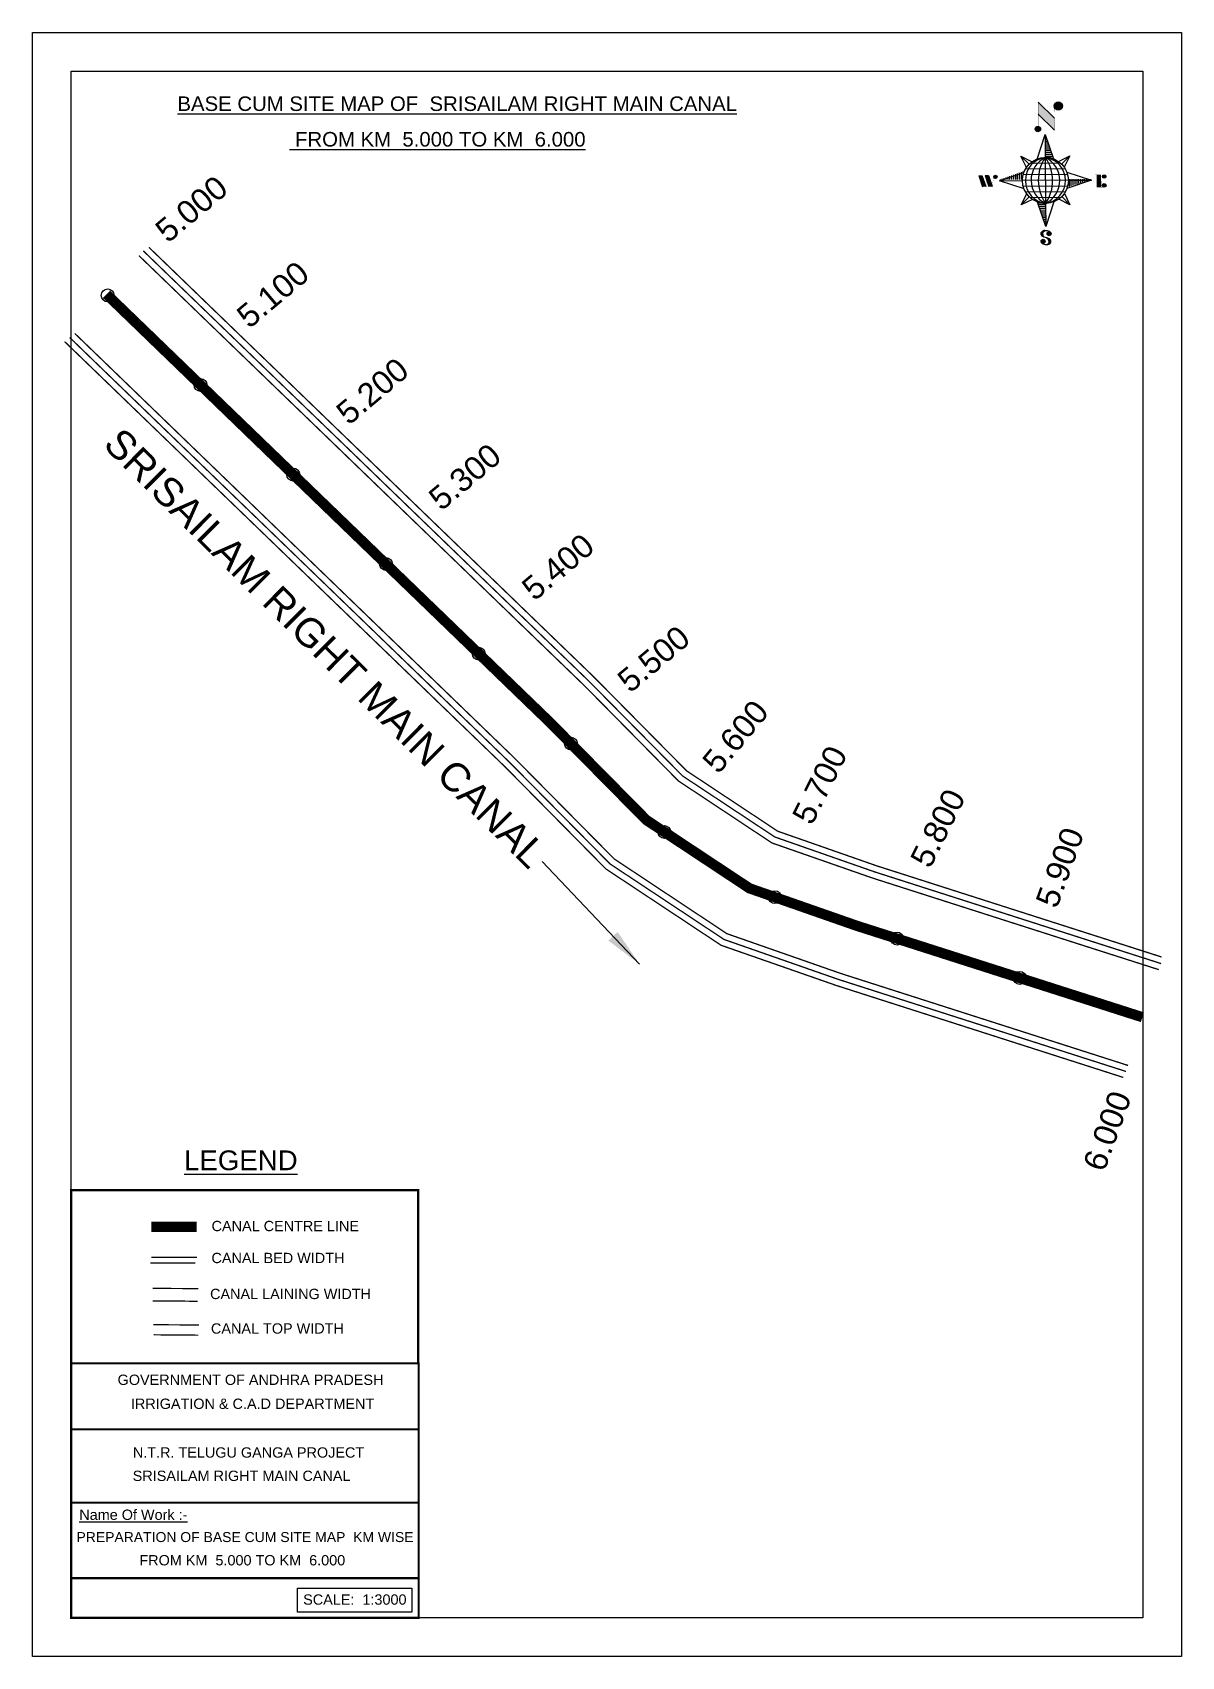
# Model space of a CAD drawing. Header units: inches. Extents: x 273256 to 274147, y 1754546 to 1755806.
import ezdxf

# ---------------------------------------------------------------- set-up
doc = ezdxf.new("R2010")
doc.units = ezdxf.units.IN
doc.header["$MEASUREMENT"] = 0
doc.header["$PDMODE"] = 32
doc.header["$PDSIZE"] = 10
for name, color, linetype in [('AQUADUCT', 1, 'Continuous'), ('bed with', 5, 'Continuous'), ('bord', 1, 'Continuous'), ('CHAINAGE', 7, 'Continuous'), ('FRAME 025', 7, 'Continuous'), ('lining', 4, 'Continuous'), ('TEXT', 7, 'Continuous'), ('top of bund', 1, 'Continuous'), ('V', 6, 'Continuous')]:
    doc.layers.add(name, color=color, linetype=linetype)
doc.styles.get("Standard").update_dxf_attribs({"font": 'arial.ttf'})
doc.dimstyles.get("Standard").update_dxf_attribs({"dimtxt": 0.18, "dimasz": 0.18, "dimexe": 0.18, "dimexo": 0.0625, "dimgap": 0.09, "dimtad": 0, "dimtih": 1, "dimtoh": 1, "dimdec": 4, "dimzin": 0, "dimdsep": 46, "dimtxsty": 'Standard', "dimcen": 0.09, "dimadec": 0, "dimazin": 0, "dimtfac": 1, "dimtdec": 4, "dimtofl": 0, "dimtmove": 0, "dimatfit": 3, "dimfxl": 0, "dimtolj": 1, "dimtzin": 0, "dimarcsym": 0})
pattern_1 = [(267.297113149, (-8720374.938, 50637915.138), (10.5367255337, -0.497431438), [])]
pattern_2 = [(357.297113149, (-8720374.938, 50637915.138), (0.497431438, 10.5367255337), [])]

# ---------------------------------------------------------------- blocks, each defined once
blk = doc.blocks.new('*X5')
at = {"color": 0, "linetype": 'Continuous'}
for p, q in [((6321.6, 240.5), (6322.3, 241.2)), ((6321.6, 240.3), (6322.3, 241)), ((6321.6, 240.1), (6322.3, 240.8)), ((6321.6, 239.9), (6322.4, 240.7)), ((6321.6, 239.8), (6322.4, 240.6)), ((6321.6, 239.6), (6322.5, 240.5)), ((6321.6, 239.4), (6322.5, 240.3)), ((6321.6, 239.2), (6322.6, 240.2)), ((6321.7, 239.1), (6322.6, 240.1)), ((6321.8, 240.8), (6322.4, 241.4)), ((6321.8, 239), (6322.7, 240)), ((6321.8, 239), (6322.8, 239.9)), ((6321.9, 238.9), (6322.9, 239.8)), ((6322, 238.8), (6323, 239.7)), ((6322.1, 241.3), (6322.4, 241.6)), ((6322.1, 238.7), (6323.1, 239.6)), ((6322.2, 238.6), (6323.1, 239.6)), ((6322.3, 238.5), (6323.2, 239.5)), ((6322.4, 238.5), (6323.3, 239.4)), ((6322.5, 238.4), (6323.4, 239.3)), ((6322.7, 238.4), (6323.6, 239.3)), ((6322.8, 238.3), (6323.7, 239.2)), ((6322.9, 238.3), (6323.8, 239.1)), ((6323.1, 238.2), (6323.9, 239.1)), ((6323.2, 238.2), (6324, 239)), ((6323.3, 238.2), (6324.2, 239)), ((6323.5, 238.1), (6324.3, 238.9)), ((6323.7, 238.1), (6324.4, 238.9)), ((6323.8, 238.1), (6324.6, 238.8)), ((6324.1, 238.2), (6324.7, 238.8)), ((6324.3, 238.3), (6324.9, 238.8)), ((6324.6, 238.3), (6325.1, 238.8)), ((6324.8, 238.4), (6325.2, 238.8)), ((6325.1, 238.5), (6325.4, 238.8)), ((6325.4, 238.6), (6325.6, 238.8))]:
    blk.add_line(p, q, dxfattribs=at)
blk = doc.blocks.new('*X4')
at = {"color": 0, "linetype": 'Continuous'}
for p, q in [((6324.4, 240.3), (6324.5, 240.4)), ((6324.6, 240.3), (6324.8, 240.5)), ((6324.7, 240.2), (6325, 240.5)), ((6324.8, 240.2), (6325.2, 240.6)), ((6325, 240.1), (6325.5, 240.6)), ((6325.1, 240.1), (6325.6, 240.6)), ((6325.2, 240), (6325.8, 240.6)), ((6325.3, 240), (6326, 240.6)), ((6325.4, 239.9), (6326.1, 240.6)), ((6325.5, 239.8), (6326.2, 240.5)), ((6325.6, 239.8), (6326.3, 240.5)), ((6325.7, 239.7), (6326.5, 240.4)), ((6325.9, 239.6), (6326.6, 240.3)), ((6326, 239.5), (6326.7, 240.3)), ((6326, 239.4), (6326.8, 240.2)), ((6326.1, 239.3), (6327, 240.2)), ((6326.2, 239.3), (6327.1, 240.1)), ((6326.3, 239.2), (6327.1, 240)), ((6326.4, 239.1), (6327.2, 239.9)), ((6326.5, 239), (6327.3, 239.8)), ((6326.5, 238.9), (6327.4, 239.7)), ((6326.6, 238.8), (6327.5, 239.6)), ((6326.7, 238.7), (6327.5, 239.5)), ((6326.8, 238.6), (6327.6, 239.4)), ((6326.8, 238.5), (6327.7, 239.3)), ((6326.8, 236.5), (6327.4, 237)), ((6326.9, 238.3), (6327.8, 239.2)), ((6326.9, 238.2), (6327.9, 239.1)), ((6326.9, 236.8), (6327.6, 237.4)), ((6327, 238.1), (6327.8, 239)), ((6327, 237.9), (6327.8, 238.8)), ((6327, 237.8), (6327.8, 238.6)), ((6327, 237.6), (6327.8, 238.4)), ((6327, 237.4), (6327.8, 238.2)), ((6327, 237.3), (6327.8, 238)), ((6327, 237.1), (6327.8, 237.9))]:
    blk.add_line(p, q, dxfattribs=at)
blk = doc.blocks.new('H')
at = {"layer": 'bord', "extrusion": (0.000427885, 0.004792, 0.999988)}
h = blk.add_hatch(dxfattribs=at)
h.set_pattern_fill('LINE', color=8, scale=84.387686, angle=-2.70289, style=0)
h.set_pattern_definition(pattern_2)
h.paths.add_polyline_path([(-492.5, 785.6, -0.090992), (-448, 775.2), (-486.5, 912)])
h = blk.add_hatch(dxfattribs=at)
h.set_pattern_fill('LINE', color=8, scale=84.387686, angle=-92.70289, style=0)
h.set_pattern_definition(pattern_1)
h.paths.add_polyline_path([(-624.9, 665.1, -0.090992), (-614.5, 709.6), (-751.3, 671.1)])
h = blk.add_hatch(dxfattribs=at)
h.set_pattern_fill('LINE', color=8, scale=84.387686, angle=-92.70289, style=0)
h.set_pattern_definition(pattern_1)
h.paths.add_polyline_path([(-245.6, 647.2), (-372, 653.2, -0.090992), (-382.4, 608.7)])
h = blk.add_hatch(dxfattribs=at)
h.set_pattern_fill('LINE', color=8, scale=84.387686, angle=-2.70289, style=0)
h.set_pattern_definition(pattern_2)
h.paths.add_polyline_path([(-504.4, 532.7, -0.090992), (-548.9, 543.1), (-510.4, 406.3)])
for p, q in [((-516.2, 1087.1, -1217.1), (-431.5, 994, -1216.7)), ((-519.4, 1020.4, -1216.8), (-434.7, 927.3, -1216.4)), ((-538.3, 773.7, -1215.6), (-487, 906.2, -1216.3)), ((-487, 906.2, -1216.3), (-493, 779.8, -1215.7)), ((-487, 906.2, -1216.3), (-448.5, 769.4, -1215.7)), ((-626.7, 793.8, -1215.7), (-566.8, 760.2, -1215.6)), ((-626.7, 793.8, -1215.7), (-584.1, 747, -1215.5)), ((-598.9, 731, -1215.4), (-626.7, 793.8, -1215.7)), ((-421.3, 753.3, -1215.6), (-358.5, 781.1, -1215.7)), ((-358.5, 781.1, -1215.7), (-405.3, 738.5, -1215.5)), ((-358.5, 781.1, -1215.7), (-392.1, 721.2, -1215.4)), ((-864.7, 700.9, -1215.1), (-846.9, 637.7, -1214.9)), ((-846.9, 700.1, -1215.1), (-829.1, 636.9, -1214.9)), ((-829.1, 699.2, -1215.2), (-811.3, 636, -1214.9)), ((-829.1, 699.2, -1215.2), (-811.3, 698.4, -1215.2)), ((-811.3, 698.4, -1215.2), (-793.5, 635.2, -1214.9)), ((-751.8, 665.3, -1215), (-615, 703.8, -1215.3)), ((-751.8, 665.3, -1215), (-625.4, 659.3, -1215)), ((-619.3, 614, -1214.8), (-751.8, 665.3, -1215)), ((-246.1, 641.4, -1215.1), (-382.9, 602.9, -1214.9)), ((-378.6, 692.6, -1215.3), (-246.1, 641.4, -1215.1)), ((-372.5, 647.4, -1215.1), (-246.1, 641.4, -1215.1)), ((-213.5, 669.3, -1215.3), (-216.7, 600.8, -1214.9)), ((-197.2, 599.9, -1214.9), (-193.9, 668.4, -1215.3)), ((-639.4, 525.6, -1214.4), (-605.8, 585.5, -1214.7)), ((-639.4, 525.6, -1214.4), (-592.6, 568.1, -1214.6)), ((-576.6, 553.3, -1214.6), (-639.4, 525.6, -1214.4)), ((-510.9, 400.5, -1213.9), (-549.4, 537.2, -1214.5)), ((-371.2, 512.9, -1214.5), (-431.1, 546.5, -1214.6)), ((-371.2, 512.9, -1214.5), (-413.8, 559.7, -1214.7)), ((-399, 575.7, -1214.7), (-371.2, 512.9, -1214.5)), ((-459.6, 533, -1214.5), (-510.9, 400.5, -1213.9)), ((-504.9, 526.9, -1214.5), (-510.9, 400.5, -1213.9))]:
    blk.add_line(p, q, dxfattribs=at)
at = {"layer": 'bord', "color": 8, "linetype": 'ByBlock', "extrusion": (0.000427885, 0.004792, 0.999988)}
for p, q in [((-386.5, 711.4, -1215.4), (-605.5, 721.7, -1215.4)), ((-410.8, 744.2, -1215.5), (-578.1, 752.1, -1215.5)), ((-493, 779.8, -1215.7), (-504.9, 526.9, -1214.5)), ((-372.5, 647.4, -1215.1), (-625.4, 659.3, -1215)), ((-378, 615.9, -1214.9), (-622.9, 627.5, -1214.9)), ((-375, 679.2, -1215.3), (-619.9, 690.7, -1215.2)), ((-392.4, 584.9, -1214.8), (-611.4, 595.3, -1214.7)), ((-419.8, 554.6, -1214.6), (-587.1, 562.5, -1214.6))]:
    blk.add_line(p, q, dxfattribs=at)
at = {"layer": 'bord', "extrusion": (0.000427885, 0.004792, 0.999988), "elevation": -1212.1}
for points in [[(-522, 959.6, 1.61, 1.61, 0), (-515.7, 1092.9, 1.61, 1.61, 0)], [(-434.2, 933.1, 1.61, 1.61, 0), (-427.9, 1066.5, 1.61, 1.61, 0)], [(-870.1, 707, 0.642, 0.642, 0), (-846.4, 705.9, 0.642, 0.642, 0)], [(-828.6, 642.7, 0.642, 0.642, 0), (-855.2, 643.9, 0.642, 0.642, 0)], [(-828.6, 642.7, 0.642, 0.642, 0), (-821, 678, 0.642, 0.642, 0)], [(-810.8, 641.8, 0.642, 0.642, 0), (-784.1, 640.6, 0.642, 0.642, 0)], [(-793, 641, 0.642, 0.642, 0), (-781.6, 693.9, 0.642, 0.642, 0)], [(-222.7, 675.6, 0.706, 0.706, 0), (-173.8, 673.3, 0.706, 0.706, 0)], [(-177.1, 604.8, 0.706, 0.706, 0), (-226, 607.1, 0.706, 0.706, 0)]]:
    blk.add_lwpolyline(points, format="xyseb", dxfattribs=at)
for points in [[(-413.7, 1073.1, 22.3, 22.3, 1), (-397.6, 1057.7, 22.3, 22.3, 1)], [(-530.3, 949.5, 14.8, 14.8, 1), (-519.6, 939.3, 14.8, 14.8, 1)], [(-775.9, 696.6, 8.9, 8.9, 1), (-769.5, 690.4, 8.9, 8.9, 1)], [(-177.8, 666.9, 9.79, 9.79, 1), (-170.8, 660.1, 9.79, 9.79, 1)], [(-180.1, 618, 9.79, 9.79, 1), (-173.1, 611.2, 9.79, 9.79, 1)], [(-489.8, 361.7, 11.1, 11.1, 1), (-498.1, 369.1, 11.1, 11.1, 1)], [(-525.2, 321.6, 11.1, 11.1, 1), (-533.4, 328.9, 11.1, 11.1, 1)]]:
    blk.add_lwpolyline(points, format="xyseb", close=True, dxfattribs=at)
at = {"layer": 'bord', "extrusion": (0.000427885, 0.004792, 0.999988), "const_width": 0.706, "elevation": -1212.1}
blk.add_lwpolyline([(-194.8, 644.8), (-185, 644.4)], dxfattribs=at)
at = {"layer": 'bord', "extrusion": (0.000427885, 0.004792, 0.999988), "elevation": -1212.1}
for points in [[(-537, 317.4), (-530.7, 310.5), (-519.8, 306.8), (-504.9, 306.9), (-493.9, 310), (-486.3, 317.7), (-486.5, 325.8), (-490.6, 333.3), (-493.5, 336.2), (-502.8, 340.9), (-522.5, 347.3), (-530.4, 351.6), (-533.7, 354.6), (-537.4, 362.6), (-537, 373.4), (-530, 380.7), (-520, 384.1), (-503.5, 384.2), (-492.5, 379.9), (-487.1, 373.3)], [(-522.5, 347.6), (-526.2, 353.8), (-527.8, 360.6), (-527.9, 370.6), (-525.9, 375.5), (-521.3, 381.2), (-514.5, 384.4)], [(-504.9, 306.9), (-499, 312.4), (-497, 319.4), (-497.5, 326.5), (-501.2, 335.4), (-509.2, 343.2)]]:
    blk.add_lwpolyline(points, dxfattribs=at)
at = {"layer": 'bord', "extrusion": (0.000427885, 0.004792, 0.999988)}
for centre, radius in [((-405.6, 1065.4, -1212.1), 22.3), ((-525, 944.4, -1212.1), 14.8), ((-498.4, 659.1, -1212.1), 126.6), ((-772.7, 693.5, -1212.1), 8.9), ((-174.3, 663.5, -1212.1), 9.79), ((-176.6, 614.6, -1212.1), 9.79), ((-494, 365.4, -1212.1), 11.1), ((-529.3, 325.2, -1212.1), 11.1)]:
    blk.add_circle(centre, radius, dxfattribs=at)
at = {"layer": 'bord', "color": 8, "linetype": 'ByBlock', "extrusion": (0.000427885, 0.004792, 0.999988)}
for centre, radius, start, end in [((-481.5, 658.3, -1212.1), 127.7, 94.92536, 259.66906), ((-436.8, 656.2, -1212.1), 140.8, 113.28644, 241.30798), ((-315.9, 650.5, -1212.1), 222.3, 142.58916, 212.00526), ((-560.1, 662.1, -1212.1), 140.8, 293.28644, 61.30798), ((-681, 667.8, -1212.1), 222.3, 322.58916, 32.00526), ((-515.4, 659.9, -1212.1), 127.7, 274.92536, 79.66906)]:
    blk.add_arc(centre, radius, start, end, dxfattribs=at)
at = {"layer": 'bord', "extrusion": (0.000427885, 0.004792, 0.999988)}
for points in [[(-515.7, 1092.9, -1212.1), (-431, 999.8, -1212.1), (-518.9, 1026.2, -1212.1), (-434.2, 933.1, -1212.1)], [(-864.1, 706.7, -1212.1), (-846.4, 705.9, -1212.1), (-846.3, 643.5, -1212.1), (-828.6, 642.7, -1212.1)], [(-828.6, 705, -1212.1), (-810.8, 704.2, -1212.1), (-810.8, 641.8, -1212.1), (-793, 641, -1212.1)], [(-193.4, 674.2, -1212.1), (-196.6, 605.7, -1212.1), (-213, 675.1, -1212.1), (-216.2, 606.7, -1212.1)]]:
    blk.add_solid(points, dxfattribs=at)
at = {"layer": 'bord', "extrusion": (0.000427885, 0.004792, 0.999988), "xscale": 7.977342409717546, "yscale": 7.977342408231451, "zscale": 7.977342408476333, "rotation": 138.0840426661453}
for name, p in [('*X4', (38300.5, -31929.4, -1212.1)), ('*X5', (38314.4, -31950.9, -1212.1))]:
    blk.add_blockref(name, p, dxfattribs=at)

msp = doc.modelspace()

# ---------------------------------------------------------------- linework, layer by layer
at = {"linetype": 'ByBlock'}
for points in [[(273256.4, 1754546.3), (273256.4, 1755806.3), (274147.4, 1755806.3), (274147.4, 1754546.3)], [(274117.4, 1755776.3), (274117.4, 1754576.3), (273286.4, 1754576.3), (273286.4, 1755776.3)]]:
    msp.add_lwpolyline(points, close=True, dxfattribs=at)
at = {"color": 3}
for p in [(273314.7, 1755602.3), (273386.7, 1755532.8), (273458.6, 1755463.3), (273530.5, 1755393.9), (273602.4, 1755324.4), (273674, 1755254.5), (273746.4, 1755186), (273832.1, 1755135.4), (273926.8, 1755103.3), (274022, 1755072.8)]:
    msp.add_point(p, dxfattribs=at)
at = {"layer": 'bed with', "const_width": 1}
for points in [[(273338.9, 1755633.2), (273684.8, 1755299.1), (273757.3, 1755225.6), (273829.8, 1755177.5), (273907.7, 1755150.3), (274129.8, 1755079.2)], [(273289.2, 1755572.8), (273629.9, 1755243.6), (273707.5, 1755165.1), (273794.9, 1755107.1), (273883, 1755076.3), (274105.9, 1755004.9)], [(273383.9, 1754856), (273380.8, 1754856), (273348.6, 1754856)], [(273382.8, 1754851.6), (273380.7, 1754851.6), (273347.9, 1754851.6), (273347.7, 1754851.6)]]:
    msp.add_lwpolyline(points, dxfattribs=at)
at = {"layer": 'FRAME 025', "lineweight": -3, "const_width": 1.64}
for points in [[(273286.4, 1754908.1), (273555.5, 1754908.1), (273555.5, 1754773.8), (273286.4, 1754773.8)], [(273286.4, 1754773.8), (273555.9, 1754773.8), (273555.9, 1754576.3), (273286.4, 1754576.3)]]:
    msp.add_lwpolyline(points, close=True, dxfattribs=at)
for points in [[(273286.4, 1754722.6), (273555.9, 1754722.6)], [(273286.4, 1754665.7), (273555.9, 1754665.7)], [(273286.4, 1754607.1), (273555.9, 1754607.1)]]:
    msp.add_lwpolyline(points, dxfattribs=at)
at = {"layer": 'lining', "const_width": 1}
for points in [[(273342.3, 1755636.9), (273688.3, 1755302.6), (273760.5, 1755229.5), (273832.1, 1755182.1), (273909.3, 1755155.1), (274131.6, 1755083.9)], [(273285.2, 1755569.7), (273626.4, 1755240), (273704.3, 1755161.2), (273792.7, 1755102.6), (273881.4, 1755071.6), (274104.4, 1755000.2)], [(273349.6, 1754831.9), (273374.3, 1754831.8), (273385, 1754831.6)], [(273349.6, 1754822.2), (273376.4, 1754822), (273384.5, 1754821.9)]]:
    msp.add_lwpolyline(points, dxfattribs=at)
at = {"layer": 'top of bund', "const_width": 1}
for points in [[(273346.6, 1755639.7), (273691.8, 1755306.2), (273763.7, 1755233.4), (273834.3, 1755186.6), (273910.9, 1755159.8), (274132, 1755089)], [(273281.3, 1755566.5), (273622.9, 1755236.5), (273701.1, 1755157.3), (273790.4, 1755098.1), (273879.8, 1755066.9), (274102.2, 1754995.6)], [(273350.2, 1754803.7), (273374.7, 1754803.6), (273385.6, 1754803.4)], [(273385.1, 1754795.6), (273377.2, 1754795.7), (273350.3, 1754795.9)]]:
    msp.add_lwpolyline(points, dxfattribs=at)
at = {"layer": 'V', "color": 6, "const_width": 8}
for points in [[(273313.8, 1755603.2), (273657.4, 1755271.3), (273732.4, 1755195.3), (273812.4, 1755142.3), (273895.4, 1755113.3), (274117.1, 1755042.3)], [(273383.8, 1754879.6), (273381.2, 1754879.6), (273348.6, 1754879.6)], [(273348.6, 1754879.6), (273383.8, 1754879.6)]]:
    msp.add_lwpolyline(points, dxfattribs=at)
at = {"layer": 'V', "color": 0}
msp.add_lwpolyline([(273461.9, 1754599.4), (273550.6, 1754599.4), (273550.6, 1754580.7), (273461.9, 1754580.7)], close=True, dxfattribs=at)

# ---------------------------------------------------------------- block references
at = {"layer": 'AQUADUCT', "color": 1, "xscale": 0.1408039184319789, "yscale": 0.1408039184752852, "zscale": 0.1408039184379445, "rotation": 3.078330572322649}
msp.add_blockref('H', (274117, 1755603.4, 170.9), dxfattribs=at)

# ---------------------------------------------------------------- texts
at = {"layer": 'CHAINAGE'}
for s, rotation, p in [('5.000', 40.1201, (273361.4, 1755642.3)), ('5.100', 40.1201, (273424.5, 1755575.9)), ('5.200', 40.1201, (273501.7, 1755501)), ('5.300', 40.1201, (273573.4, 1755434.5)), ('5.400', 40.1201, (273645.6, 1755364.6)), ('5.500', 40.1201, (273719.8, 1755293.2)), ('5.600', 50.3067, (273788.3, 1755230.2)), ('5.700', 63.4641, (273860.8, 1755190.4)), ('5.800', 63.4641, (273952.4, 1755156.9)), ('5.900', 69.9606, (274050.7, 1755125.9)), ('6.000', 69.9606, (274087.4, 1754921.5))]:
    msp.add_text(s, height=18, rotation=rotation, dxfattribs=at).set_placement(p)
at = {"layer": 'CHAINAGE', "color": 1}
msp.add_text('SRISAILAM RIGHT MAIN CANAL', height=22.124, rotation=315.1456, dxfattribs=at).set_placement((273310.3, 1755485.6))
at = {"layer": 'CHAINAGE', "color": 0}
for s, height, p in [('%%ULEGEND', 15.34, (273373.9, 1754923.6)), ('CANAL CENTRE LINE', 8, (273395.3, 1754876.3)), ('CANAL BED WIDTH', 8, (273395.2, 1754851.5)), ('CANAL LAINING WIDTH', 8, (273394.1, 1754823.6)), ('CANAL TOP WIDTH', 8, (273394.8, 1754796.8)), ('GOVERNMENT OF ANDHRA PRADESH ', 8, (273322.4, 1754757)), ('IRRIGATION & C.A.D DEPARTMENT', 8, (273332.7, 1754738.4)), ('N.T.R. TELUGU GANGA PROJECT', 8, (273334.2, 1754700.6)), ('SRISAILAM RIGHT MAIN CANAL', 8, (273334.1, 1754682.5)), ('%%UName Of Work :-', 8, (273292.7, 1754652.3)), ('PREPARATION OF BASE CUM SITE MAP  KM WISE', 7.743, (273290.5, 1754635.1)), (' FROM KM  5.000 TO KM  6.000', 8, (273336.2, 1754617)), ('SCALE:  1:3000', 8, (273466.3, 1754586.5))]:
    msp.add_text(s, height=height, dxfattribs=at).set_placement(p)
at = {"layer": 'TEXT', "color": 0}
for s, p in [('%%UBASE CUM SITE MAP OF  SRISAILAM RIGHT MAIN CANAL', (273368.8, 1755745.4)), ('%%U FROM KM  5.000 TO KM  6.000', (273455.6, 1755717.8))]:
    msp.add_text(s, height=11.294, dxfattribs=at).set_placement(p)

# ---------------------------------------------------------------- leaders
at = {"layer": 'CHAINAGE', "color": 1}
msp.add_leader([(273727.2, 1755083.4), (273651.5, 1755163)], dimstyle='Standard', override={"dimasz": 30, "dimgap": 0.09, "dimtad": 0}, dxfattribs=at)

doc.saveas('drawing.dxf')
